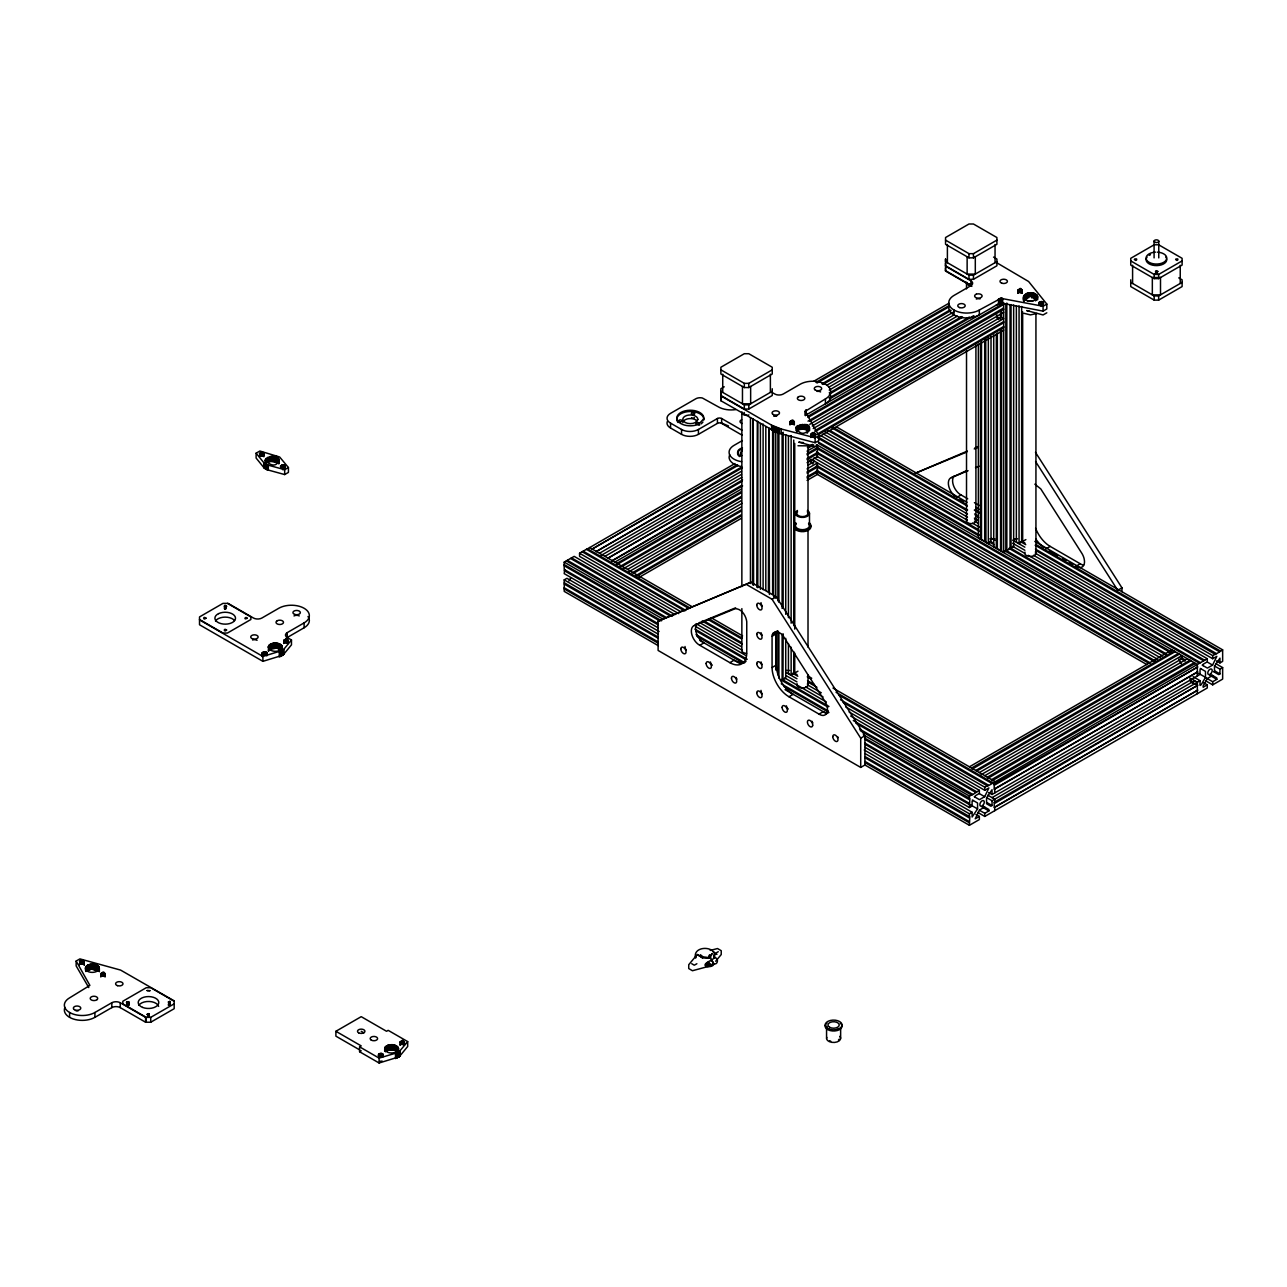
<?xml version="1.0" encoding="UTF-8"?>
<svg xmlns="http://www.w3.org/2000/svg" width="1287" height="1287" viewBox="0 0 1287 1287"><rect width="100%" height="100%" fill="white"/><g stroke="black" fill="none" stroke-linecap="round" stroke-linejoin="round"><path stroke-width="1.5" d="M69.595 1017.341L69.595 1012.483A17.905 10.344 0 0 1 69.595 997.859L89.881 985.392L76.158 961.051L79.907 958.895L120.576 970.076L174.179 1000.868L174.179 1008.702L150.724 1022.232L145.592 1022.232L120.238 1007.608A5.968 3.443 0 0 0 111.808 1007.608L94.916 1017.341A17.905 10.344 0 0 1 73.311 1018.998A17.905 10.344 0 0 1 64.961 1007.367M76.158 961.051L76.158 965.926L88.771 987.579M79.199 964.96C82.384 951.029 87.419 970.881 79.456 961.357M79.858 964.285L79.858 961.051M80.405 964.043L80.405 960.81M81.017 963.899L81.017 960.665M81.692 963.85L81.692 960.617M82.368 963.899L82.368 960.665M82.979 964.043L82.979 960.81M83.526 964.285L83.526 961.051M83.928 964.59L83.928 961.357M84.282 965.347L84.186 961.727M85.537 970.43C84.025 963.319 94.82 962.596 98.584 966.376C101.946 973.76 84.331 974.693 85.537 967.181M85.875 971.524L85.875 966.65M98.439 966.264L98.439 971.138L91.763 969.047L86.245 971.074L86.245 966.199M86.76 970.655L86.76 965.781M87.371 970.237L87.371 965.363M87.983 969.931L87.983 965.057M88.819 969.594L88.819 964.719M89.495 969.401L89.495 964.542M90.524 969.191L90.524 964.317M91.184 969.111L91.184 964.236M92.358 969.063L92.358 964.188M92.97 969.079L92.97 964.204M94.176 969.208L94.176 964.333M94.707 969.304L94.707 964.43M94.916 1017.341L94.916 1012.483L111.808 1002.734A5.968 3.443 0 0 1 120.238 1002.734L145.592 1017.357L150.724 1017.357L174.179 1003.828M95.865 969.61L95.865 964.735M97.281 965.363L97.281 970.237L96.316 969.771L96.316 964.896M98.439 971.138L97.442 965.459M98.616 971.299L98.584 966.376M99.212 970.655L99.131 967.261M99.34 971.717L99.34 968.323M100.724 976.865C103.845 963.448 108.478 983.268 100.724 973.615M101.142 976.56L101.142 973.31M101.673 976.318L101.673 973.069M102.3 976.173L102.3 972.924M102.96 976.125L102.96 972.875M103.636 976.173L103.636 972.924M104.247 976.318L104.247 973.069M104.794 976.56L104.794 973.31M105.196 976.865L105.196 973.615M111.808 1007.608L111.808 1002.734M120.238 1007.608L120.238 1002.734M742.229 435.263L721.653 423.375A2.992 1.721 0 0 0 717.422 423.375L698.423 434.346A11.937 6.885 0 0 1 681.547 434.346L670.543 427.992L670.543 423.117A11.937 6.902 0 0 1 667.454 420.029L667.149 419.144A11.937 6.902 0 0 1 670.543 413.368L695.865 398.745A5.968 3.443 0 0 1 702.38 398.005L718.436 406.901A17.905 10.344 0 0 0 735.73 409.588M703.699 419.256L703.699 417.985A13.481 7.786 0 0 0 689.88 411.518A13.481 7.786 0 0 0 676.898 418.548M773.149 430.485L720.881 400.756L720.881 392.921M724.227 386.808L720.881 388.738L720.881 395.881L771.557 425.144L771.557 430.003L779.423 433.381L815.138 442.712L818.886 440.556L818.886 435.682L805.179 411.341L825.45 398.89A17.905 10.344 0 0 0 825.45 384.266A17.905 10.344 0 0 0 800.128 384.266L783.252 394.015A5.968 3.443 0 0 1 774.806 394.015L771.428 392.068M781.209 433.864L781.209 428.989L771.557 425.144M825.45 398.89L825.45 403.764A17.905 10.344 0 0 0 829.343 392.503M971.846 286.39A5.968 3.443 0 0 0 970.897 285.682L945.543 271.042L945.543 268.082M709.668 958.027L709.684 954.761L708.815 956.048M711.051 960.343C722.264 968.918 693.098 968.612 711.051 960.343L711.067 958.011L709.41 957.045C704.504 962.242 689.044 947.988 702.67 958.236M669.69 615.685L570.559 558.461L564.205 562.129L564.205 564.591L661.598 620.817M675.032 614.607L574.179 556.37L570.559 558.461M688.995 608.558L586.405 549.324L579.568 553.249L579.568 556.37L678.699 613.609M734.99 463.529L586.405 549.469M860.231 730.582L971.782 795.237L979.359 790.315L979.359 793.435L975.224 795.816L975.224 797.232M1203.152 665.652L1203.152 664.237L1207.286 661.84L1207.286 658.719L987.74 786.084L843.033 702.364M1216.472 660.907L1219.947 662.918L1222.65 661.357L1222.65 649.855L1215.427 654.472L1036.164 550.691M268.275 647.007C270.19 641.859 279.102 641.795 282.078 646.106C282.867 652.815 269.337 653.024 268.259 647.039M707.255 963.255C708.445 959.442 712.355 968.258 708.477 965.829M707.593 963.448C707.705 960.408 711.405 966.553 709.25 965.91M1003.216 308.188L1003.699 309.347L809.748 421.316M1035.601 294.063L1036.405 299.501L1035.601 298.938C1038.85 288.658 1018.998 292.278 1023.873 301.287M126.48 1002.605C129.681 999.581 129.054 1005.694 126.544 1002.3M147.136 1014.22C149.775 1017.615 150.193 1011.341 147.12 1014.558M226.576 606.531C223.938 603.136 223.423 609.378 226.592 606.193M247.217 618.291C243.114 620.575 245.399 615.685 247.217 618.146M772.071 636.245C772.602 629.053 781.627 632.19 783.719 636.792L824.372 700.498A11.454 6.612 60 0 1 827.171 706.933L827.461 709.024A11.454 6.612 60 0 1 825.176 714.864L823.857 715.363A11.454 6.612 60 0 1 819.015 714.108L788.963 696.75A23.874 13.787 60 0 1 772.071 667.519L772.071 636.245L776.286 633.815L777.219 630.984L773.004 633.413M262.098 653.281L264.672 651.785L267.262 653.281L264.672 654.777L262.098 653.281L262.098 656.531M729.665 454.617L729.102 457.142A16.924 9.765 0 0 0 741.634 466.586M810.858 434.282C821.09 441.634 811.566 424.694 810.858 437.516M696.878 963.738L694.272 965.202L691.714 963.706M718.291 951.72L715.685 953.184L713.127 951.672M384.749 1047.65C383.88 1054.31 397.152 1054.809 398.52 1048.792C396.911 1043.387 387.725 1043.532 384.749 1047.65L384.684 1051.141M994.288 789.317L1197.795 671.814L994.722 788.77L994.722 792.937M994.256 807.609L1197.795 690.105L994.722 807.062L994.722 810.681M265.251 460.119C285.151 444.9 280.486 476.56 265.251 460.151L265.251 463.4M796.026 427.252C803.973 445.334 821.428 415.846 796.026 427.252L795.993 430.614M972.489 768.918L1175.144 651.672L1174.13 651.077L971.54 768.049L972.039 768.966M1195.14 663.529L992.47 780.582M703.748 418.79L698.889 424.05A13.481 7.786 0 0 1 677.01 419.305M711.856 960.713L711.132 960.81M994.207 784.024L1197.795 666.939L994.465 785.167L994.722 781.434L832.995 688.062M994.207 788.899L994.207 784.33M994.207 802.3L1197.795 685.231L994.722 803.345L994.722 799.179L987.772 795.173M994.207 807.174L994.207 802.621M568.967 580.92L570.672 577.96M972.361 799.983L977.573 803.008L977.573 808.928L972.103 817.02L972.103 812.242L864.285 749.999M974.259 796.669L979.471 799.677L984.668 796.685L988.899 787.917L984.764 790.315L849.13 712.001M1200.272 668.403L1205.501 671.412L1205.501 677.348L1201.221 684.732L1200.031 685.424L1200.031 680.662L1193.065 676.64M1202.171 665.089L1207.399 668.098L1212.579 665.106L1216.826 656.338L1212.692 658.719L1033.574 555.308M1155.05 273.455L1157.689 273.327M259.395 453.474C267.165 463.111 262.516 443.307 259.395 456.724M283.703 640.266C291.457 649.919 286.84 630.115 283.703 643.516M694.417 414.028A1.641 0.949 0 0 0 692.985 412.596A1.641 0.949 0 0 0 691.569 414.028A1.641 0.949 0 0 0 694.417 414.028L694.578 413.803M789.848 421.621C797.618 431.274 792.969 411.454 789.848 424.871M399.919 1041.907C407.673 1051.543 403.024 1031.74 399.919 1045.157M1017.776 290.042C1025.53 299.678 1020.881 279.874 1017.776 293.291M268.549 650.868L271.396 648.664L271.396 643.79M199.517 619.884L262.902 656.467L282.995 650.273L291.473 639.977L287.226 637.515A5.968 3.443 0 0 1 287.226 632.641L304.102 622.892A17.905 10.344 0 0 0 304.102 608.268A17.905 10.344 0 0 0 278.78 608.268L261.904 618.017A5.968 3.443 0 0 1 253.459 618.017L228.105 603.378L222.973 603.378L199.517 616.923L199.517 624.758L262.902 661.341L282.995 655.147L291.473 644.851L291.473 639.977M407.689 1041.601L407.689 1046.492L399.195 1056.804L379.102 1062.998L359.588 1051.736L359.588 1046.846L379.102 1058.107L398.68 1052.299L407.689 1041.601L388.175 1030.34L386.55 1031.289L361.213 1016.666L335.891 1031.289L335.891 1036.164L359.523 1049.806M268.597 650.755L269.08 645.286M86.245 971.074L90.83 969.127L96.316 969.771M715.685 961.228L721.219 954.568L721.251 950.707L717.519 948.535L710.215 950.433M981.498 341.94L981.498 539.591L978.361 537.773L978.361 344.128M985.729 338.401L985.939 541.843L981.498 539.591M701.286 423.841L702.943 422.039M713.465 963.899L712.097 965.105L710.44 964.14M658.124 623.68L564.205 569.465L564.205 564.591M658.124 641.956L564.205 587.741L564.35 582.802L658.124 637.081M988.239 778.104L1190.974 660.81L1189.96 660.231L987.37 777.187L987.74 777.975M1039.446 302.011C1037 304.134 1042.229 305.534 1043.516 303.812C1044.915 300.402 1036.292 300.901 1039.446 305.244M379.054 1053.86C376.608 1056 381.837 1057.399 383.124 1055.662C384.507 1052.235 375.884 1052.766 379.054 1057.126M1000.224 302.847L806 415.025L806 410.151M272.056 456.306L272.056 461.18L267.567 462.21L265.572 463.98L266.393 458.108M798.632 396.718L797.988 397.152A3.732 2.156 0 0 0 798.31 399.758L799.05 400.128A3.732 2.156 0 0 0 803.908 399.742A3.732 2.156 0 0 0 803.876 396.911L803.152 396.541A3.732 2.156 0 0 0 798.632 396.718L798.39 396.766M1005.823 303.619L1005.823 551.174L1003.699 552.396L993.725 546.653L993.725 335.038M564.205 565.749L659.861 620.977M658.124 627.847L564.205 573.632L564.736 569.578M564.205 584.041L658.124 638.255M658.124 645.591L564.205 591.376L564.205 587.741M865.057 747.329L969.401 807.56L969.867 798.535L865.057 738.288M975.884 814.43L979.359 816.441L979.359 819.562L969.401 825.305L969.787 816.746L865.057 756.563M126.93 1001.946L126.898 1005.211M698.889 425.321L699.79 424.758M359.588 1051.736L361.213 1050.771M712.129 959.732C718.613 952.927 719.626 967.245 712.451 963.223M256.113 453.185L259.861 451.029L279.649 456.998L288.433 467.535L288.433 472.393L284.684 474.565L266.843 469.658L264.141 467.953L256.113 458.059L256.113 453.185L264.141 463.079L266.843 464.784L284.684 469.691L288.433 467.535M286.277 638.223A5.968 3.443 0 0 1 287.226 637.515L304.102 627.766A17.905 10.344 0 0 0 307.995 616.505M720.881 369.836L744.32 383.365L748.793 383.365L772.248 369.836M945.543 240.122L968.982 253.652L973.455 253.652L996.91 240.122M748.793 387.548L772.248 374.002L772.248 367.245L748.793 353.716L744.32 353.716L720.881 367.245L720.881 374.002L744.32 387.548L748.793 387.548L748.793 383.365M973.455 257.834L996.91 244.289L996.91 237.532L973.455 224.002L968.982 224.002L945.543 237.532L945.543 244.289L968.982 257.834L973.455 257.834L973.455 253.652M670.543 423.117L681.547 429.472A11.937 6.885 0 0 0 698.423 429.472L717.422 418.5A2.992 1.721 0 0 1 721.637 418.5L742.165 430.357M720.881 391.328L744.32 404.858L748.793 404.858L772.248 391.328M954.005 314.913L954.005 310.038A17.905 10.344 0 0 1 954.005 295.431L970.897 285.682L970.897 280.807L945.543 266.168L945.543 259.025L945.543 261.615L968.982 275.145L973.455 275.145L996.91 261.615M720.881 395.495L744.32 409.041L748.793 409.041L772.248 395.495L772.248 388.738M945.543 265.782L968.982 279.327L973.455 279.327L996.91 265.782L996.91 259.025L993.548 257.094M813.867 381.209L948.937 303.233M815.99 382.432L949.323 305.453M817.004 383.027L948.599 307.046M821.943 383.88L950.079 309.894M822.956 384.459L951.093 310.473M827.284 384.958L953.699 311.985M829.021 387.081L953.699 315.106M829.23 390.074L957.367 316.103M742.358 440.572L734.057 445.366A16.924 9.765 0 0 0 741.634 461.711M830.099 392.583L961.695 316.602M829.375 394.16L962.708 317.181M954.005 310.038A17.905 10.344 0 0 0 979.327 310.038L1000.916 298.327L1043.065 306.258L1046.814 304.086L1028.603 281.515L996.074 262.339M829.118 398.021L969.384 317.036M830.131 398.6L973.857 315.621M996.074 305.26L1002.251 303.233L1043.065 311.132L1046.814 308.96L1046.814 304.086M808.027 416.28L1003.699 303.314L1003.699 304.472L808.027 417.455M808.027 421.155L1003.313 308.124M737.113 464.752L591.795 549.259L738.127 465.347M809.748 424.324L1003.699 312.355M812.242 426.013L1000.996 317.036L1003.699 318.597L813.223 428.571M741.344 467.197L596.042 551.673L742.358 467.776M599.501 553.249L741.489 471.283M814.944 430.566L1003.699 321.605L1003.699 322.764L814.944 431.74M601.222 555.373L741.489 474.404M564.205 582.866L564.205 579.874L566.907 578.313L659.089 631.515M604.906 556.37L741.698 477.397M816.682 434.443L1003.699 326.48L1003.699 327.638L818.419 434.604M742.567 479.906L607.641 558.381L741.843 481.483M781.209 428.989L815.138 437.837L818.886 435.682M818.419 437.065L1003.699 330.099M741.585 485.328L611.856 560.826M807.399 447.345L812.58 444.353M742.599 485.923L611.968 561.003M808.397 447.924L813.593 444.932M614.864 562.129L741.264 489.14M807.062 451.158L817.454 445.157L817.454 447.619L807.062 453.619M1046.814 312.805L1043.065 314.961L1026.672 310.553L1029.005 310.971M616.586 563.577L741.264 491.602M616.586 564.752L741.264 492.776M807.062 454.778L817.454 448.777L817.454 447.619M620.061 566.457L741.264 496.476M807.062 458.494L817.454 452.493L817.454 448.777M621.782 566.634L741.264 497.651M807.062 459.652L817.454 453.651L817.454 452.493M623.519 568.629L741.264 500.643M807.062 462.66L817.454 456.66L817.454 453.651M627.75 569.304L742.036 503.33M807.834 465.347L814.751 461.341M628.716 571.862L741.264 506.885M807.062 468.902L817.454 462.902L817.454 465.91L807.062 471.895M632.174 572.876L741.264 509.893M633.912 573.037L741.264 511.052M807.062 473.069L817.454 467.068L817.454 465.91M635.633 575.756L741.264 514.768M807.062 476.769L817.454 470.785L817.454 467.068M1130.742 260.907L1154.182 274.437L1158.654 274.437L1182.109 260.907M637.371 575.916L741.264 515.926M807.062 477.944L817.454 471.943L817.454 470.785M639.108 577.38L741.264 518.388M807.062 480.405L817.454 474.404L817.454 471.943M1158.654 278.619L1182.109 265.074L1182.109 258.317L1158.654 244.787L1154.182 244.787L1130.742 258.317L1130.742 265.074L1154.182 278.619L1158.654 278.619L1158.654 274.437M1130.742 282.384L1154.182 295.93L1158.654 295.93L1182.109 282.384M1130.742 279.81L1130.742 286.567L1154.182 300.112L1158.654 300.112L1182.109 286.567L1182.109 279.81L1178.747 277.879M658.107 621.219L750.964 582.223L776.286 596.846L864.928 735.746L864.928 764.993L860.713 767.422L658.107 650.45L658.107 621.219L750.964 582.223M746.026 661.389A23.874 13.787 60 0 1 734.089 660.199L729.858 662.644L699.806 645.286A11.454 6.612 60 0 1 694.964 640.942L693.645 638.931A11.454 6.612 60 0 1 691.36 630.453L691.65 628.683A11.454 6.612 60 0 1 694.449 625.482L697.264 623.857M955.131 496.283A11.454 6.612 60 0 1 951.978 493.05L950.675 491.039A11.454 6.612 60 0 1 948.374 482.545L948.664 480.775A11.454 6.612 60 0 1 951.479 477.59L966.778 470.575M746.75 584.652L772.071 599.275L776.286 596.846M699.806 645.286L704.021 642.84A11.454 6.612 60 0 1 699.179 638.497L697.876 636.502A11.454 6.612 60 0 1 695.575 628.008L695.865 626.238A11.454 6.612 60 0 1 697.457 623.712M956.82 497.393L961.051 494.948L967.727 498.809M772.393 634.684L776.608 632.255M168.291 1001.865C170.528 1009.137 170.833 994.738 168.291 1005.115M772.071 667.519L776.286 665.073L776.286 633.815M985.729 542.02L988.336 543.532L991.022 541.972L991.022 336.341M782.126 634.411L782.126 680.324L785.73 678.233L785.73 638.304M788.432 643.613L788.432 673.551L791.135 675.112L793.741 673.616L793.741 651.656M793.741 673.616L797.956 671.17M1005.823 551.174L1010.038 548.729L1010.038 305.18M1010.038 548.729L1013.657 546.653L1013.657 305.083M1016.36 306.403L1016.36 541.972L1019.063 543.532L1021.653 542.02L1021.653 306.451M1021.653 542.02L1025.884 539.591M788.963 696.75L793.178 694.32A23.874 13.787 60 0 1 776.286 665.073M1045.977 548.857L1050.192 546.412L1080.26 563.77A11.454 6.612 60 0 0 1083.59 565.057M819.015 714.108L823.23 711.679A11.454 6.612 60 0 0 828.088 712.918M1080.26 563.77L1076.045 566.216A11.454 6.612 60 0 0 1080.887 567.454L1082.19 566.972A11.454 6.612 60 0 0 1084.491 561.132L1084.201 559.025A11.454 6.612 60 0 0 1081.386 552.59L1040.749 488.883L1034.845 484.169M860.713 767.422L860.713 738.175L864.928 735.746M1035.472 452.332L1121.958 587.837L1117.727 590.283L1035.585 461.55M359.588 1046.846L361.213 1045.897L335.891 1031.289M969.401 766.827L1172.007 649.855M979.359 772.57L1181.965 655.598L1181.965 658.719L981.096 774.694M984.764 775.691L1187.37 658.719M863.32 734.813L969.401 796.058L971.54 794.996M845.639 706.869L984.764 787.194L987.37 785.697M1035.311 553.201L1212.692 655.598L1215.298 654.263M973.31 800.53L972.103 801.222L972.103 806L969.401 807.56M1201.221 668.95L1200.031 669.642L1200.031 674.42L992.036 794.497L988.545 792.502M992.036 797.618L1194.626 680.662M865.057 753.555L969.401 813.802L972.103 812.242M986.807 797.731L992.036 800.739L1200.031 680.662M1214.735 666.135L1219.947 669.16L1222.65 667.599L1222.65 679.102L1212.692 684.845L1205.726 680.823M984.668 807.062L979.471 810.054L975.224 818.822L979.359 816.441M1212.579 675.466L1207.399 678.474L1203.152 685.826L1203.152 687.242L1207.286 684.845L1207.286 687.966L984.764 816.441L977.814 812.419M992.036 800.739L992.036 805.517L990.829 806.209L986.566 803.748L986.566 797.811L992.036 789.719L992.036 794.497M1219.947 669.16L1219.947 673.921L1218.741 674.629L1213.528 671.605M979.552 810.311L984.764 813.32L988.899 810.923L988.899 809.507L983.686 806.499M1205.726 677.718L1212.692 681.724L1216.826 679.343L1216.826 677.927L1211.614 674.919M708.558 966.215L705.919 964.108L707.577 963.641L708.558 964.88M741.682 419.739L740.958 420.109A3.732 2.156 0 0 0 740.668 422.731L741.312 423.15A3.732 2.156 0 0 0 742.116 423.455M1000.546 550.579L1000.546 330.984M969.401 798.519L969.401 796.058M969.401 803.394L865.057 743.162M969.401 821.685L865.057 761.437M281.982 650.691L276.898 648.053L270.399 649.098L270.399 644.224M397.924 1047.135L397.924 1052.026C395.785 1047.747 386.148 1050.546 386.293 1050.98L386.293 1046.09M281.612 465.218C278.217 466.666 282.995 469.224 284.733 467.567C287.741 464.623 278.201 463.513 281.612 468.468M711.019 965.717L692.454 970.736L688.722 968.548L688.754 964.703L696.508 955.372L695.623 958.091C691.907 945.06 718.194 945.269 714.365 958.188L714.237 954.97L714.253 956.788L713.513 955.453M967.374 451.077L915.137 473.31L966.843 451.994M974.758 448.037L978.442 446.509M974.227 448.938L977.911 447.426M951.479 477.59L968.097 470.72M975.498 467.68L979.182 466.151M698.68 623.053L735.617 607.802M694.449 625.482L735.102 608.719C741.698 608.526 745.977 615.797 746.75 621.637L746.75 652.895A23.874 13.787 60 0 1 729.858 662.644M1037.016 313.465L1030.453 314.897L1024.002 313.304M388.047 1050.128L393.677 1049.79L397.924 1052.026M799.468 424.903L799.468 429.778M707.882 958.139L709.41 957.625L703.104 956.884L700.353 954.729M1028.458 293.05L1026.946 293.468L1026.946 298.343M382.175 1061.099L380.212 1061.244M714.398 954.246L716.988 954.278M807.142 445.849L797.972 445.752M1028.651 297.908L1028.651 293.034L1030.243 292.873L1030.243 296.123M757.319 421.348L756.804 587.194M989.8 538.883L994.931 538.883M1014.172 538.867L1017.567 538.867M786.244 670.463L789.639 670.463M803.506 442.631L798.744 442.149L815.138 446.557M1194.835 663.642L1194.191 662.66L991.585 779.632L992.1 780.549M773.342 430.502L775.771 432.448L775.771 598.149M225.917 605.614L225.917 608.864M806.305 425L806.354 429.906L807.769 430.55L807.769 425.675M1034.056 293.388C1043.467 297.088 1030.565 304.375 1025.739 299.839M1035.601 298.938L1034.056 298.262L1033.847 293.307M1026.72 300.273L1023.599 297.056M1027.171 300.45C1030.823 302.461 1040.716 299.63 1036.405 294.626M128.813 1001.929L128.973 1005.26L128.7 1001.865M721.331 422.924L728.522 425.981M713.111 963.384C714.044 965.153 713.352 962.306 712.065 960.906M806.305 429.874L807.383 430.373L807.383 425.498M1190.362 678.201L1197.328 682.207L1197.328 693.709M782.979 679.665L783.139 633.815M945.543 270.656L968.982 284.202M974.404 502.654L979.423 505.55M836.582 426.962L967.02 502.268M975.707 507.287L979.182 509.298M1034.828 541.425L1222.65 649.855M960.166 499.308L963.513 501.238M1049.323 550.788L1057.673 555.598M1062.676 558.494L1066.022 560.424M1069.352 562.355L1072.698 564.285M832.721 427.187L966.617 504.488M975.321 509.523L978.796 511.518M1036.18 544.658L1220.526 651.077M831.708 427.767L967.357 506.081M974.307 510.102L979.52 513.111M1035.182 545.238L1219.513 651.817M830.244 430.63L967.615 509.942M974.581 513.963L978.056 515.974M1021.524 541.071L1025.015 543.082M1035.44 549.099L1216.295 653.523M827.493 430.212L966.601 510.521M975.305 515.556L978.78 517.551M1020.527 541.65L1025.739 544.658M824.887 431.708L967.486 514.044M974.436 518.05L977.927 520.061M1012.708 540.138L1024.87 547.168M823.149 433.832L967.486 517.165M974.436 521.171L977.927 523.182M1012.708 543.259L1024.87 550.289M821.219 435.826L967.309 520.173M972.522 523.182L979.471 527.203M1012.515 546.267L1024.693 553.297M1028.168 555.308L1207.286 658.719M1215.7 663.577L1222.65 667.599M818.629 437.339L978.619 529.697M1009.909 547.779L1204.68 660.231M1207.367 662.097L1212.579 665.106M817.615 437.918L979.343 531.29M991.521 538.32L994.996 540.331M1008.911 548.359L1203.683 660.81M817.872 441.779L979.616 535.151M990.041 541.183L993.516 543.178M1005.694 550.209L1200.465 662.66M1214.735 670.913L1219.947 673.921M818.612 443.372L978.603 535.73M989.027 541.763L994.256 544.771M1004.68 550.788L1199.452 663.239M816.473 444.594L1197.328 664.478L1197.328 675.981M816.473 447.056L1171.234 651.865M1181.675 657.898L1185.15 659.909M816.473 448.214L1169.497 652.026M1179.938 658.059L1185.15 661.068M1209.877 675.321L1216.826 679.343M816.473 451.93L1166.022 653.732M1198.535 673.326L1205.501 677.348M816.473 453.088L1166.022 654.906M816.473 456.097L1162.547 655.903M813.963 457.77L1160.021 657.56M1203.812 682.834L1207.286 684.845M811.26 459.33L1157.335 659.121M809.523 461.325L812.998 463.336M816.473 465.331L1155.581 661.116M1190.362 681.193L1197.328 685.215M816.473 466.505L1153.844 661.277M816.473 470.205L1150.369 662.982M816.473 471.38L1148.631 663.143M816.473 473.841L1146.894 664.607M589.543 547.506L692.133 606.74M711.277 617.792L742.567 635.858M587.403 548.729L690.009 607.979M709.137 619.015L742.181 638.095M808.268 676.238L811.743 678.249M836.083 692.309L992.599 782.673M708.123 619.594L741.167 638.674M807.255 676.833L810.73 678.844M838.561 694.9L991.585 783.252M583.188 551.174L685.794 610.408M704.922 621.46L741.441 642.535M793.612 672.651L797.087 674.661M807.528 680.694L814.478 684.7M840.556 699.774L988.384 785.102M582.174 551.753L684.781 610.987M702.171 621.026L742.165 644.127M792.599 673.246L797.811 676.254M808.252 682.271L816.939 687.29M579.568 553.249L680.437 611.486M699.565 622.538L741.312 646.637M786.518 672.731L796.959 678.764M807.383 684.781L821.299 692.808M696.09 623.648L741.312 649.742M786.518 675.852L796.959 681.885M805.646 686.904L823.036 696.943M695.913 626.656L746.331 655.775M784.587 677.863L826.334 701.962M850.675 716.022L979.359 790.315M571.573 557.882L672.441 616.103M695.044 629.166L747.216 659.282M781.997 679.359L828.941 706.466M853.297 720.527L976.769 791.811M979.439 793.677L984.668 796.685M695.768 630.743L746.203 659.861M780.984 679.954L827.943 707.062M855.758 723.117L975.755 792.39M567.358 560.312L666.473 617.551M696.042 634.62L744.739 662.725M781.257 683.815L828.201 710.923M859.507 728.989L972.538 794.256M986.807 802.509L992.036 805.517M566.344 560.891L665.459 618.13M696.766 636.196L743.725 663.304M783.719 686.405L828.941 712.499M564.205 562.129L663.336 619.353M699.855 640.443L739.848 663.529M785.07 689.639L826.801 713.738M865.057 739.446L969.401 799.694M981.949 806.917L988.899 810.923M970.623 804.922L977.573 808.928M564.205 570.624L658.124 624.838M865.057 744.32L969.401 804.568M564.205 579.874L658.124 634.089M865.057 757.737L969.401 817.969M564.205 588.915L658.124 643.13M865.057 762.612L969.401 822.843M865.057 765.057L969.401 825.305M227.445 603.378L250.885 616.923L250.885 619.497L227.445 633.043L222.973 633.043L199.517 619.497M361.213 1031.289L363.851 1032.801M174.179 1001.254L150.724 987.708L146.268 987.708L122.812 1001.254L122.812 1003.828L146.268 1017.357L146.268 1022.232M1035.359 298.777L1035.311 293.886M1024.565 298.986L1025.417 299.614M757.85 421.46L757.802 587.773M278.555 463.368L278.346 458.285M278.861 463.867L277.316 462.387L277.316 457.528M772.071 599.275L860.713 738.175M996.363 315.218L998.921 319.626M1178.683 659.201L1181.241 663.642M1190.008 678.844L1192.55 683.252M810.134 459.523L812.676 463.931M703.748 420.061L703.635 416.763A13.481 7.786 0 0 0 689.88 410.247A13.481 7.786 0 0 0 676.898 417.278L677.01 420.576A13.481 7.786 0 0 0 678.04 422.522M721.637 418.5L721.653 423.375M717.422 418.5L717.422 423.375M1219.947 662.918L1219.947 658.14L1214.478 666.232L1214.478 672.152M1212.692 655.598L1212.692 658.719M1212.692 681.724L1212.692 684.845M1180.243 265.251L1180.243 283.494M1158.767 241.087L1158.767 257.899M1158.654 295.93L1158.654 300.112M1154.182 274.437L1154.182 278.619M1154.182 295.93L1154.182 300.112M1154.085 241.087L1154.085 257.899M1132.592 265.251L1132.592 283.494M1121.958 587.837L1121.958 591.747M1043.113 302.011L1043.113 305.244M1043.065 306.258L1043.065 311.132M1042.567 301.769L1042.567 305.003M1041.955 301.625L1041.955 304.858M1041.28 301.576L1041.28 306.419M1040.604 301.625L1040.604 304.858M1039.993 301.769L1039.993 305.003M1037.612 296.557L1037.612 299.807M1037.402 295.849L1037.402 299.099M1037.225 295.543L1037.225 298.793M1036.678 294.884L1036.678 299.758M1035.938 313.996L1035.938 553.458M1033.783 298.166L1033.783 293.291L1032.335 293.002C1030.758 305.357 1034.716 291.264 1030.485 292.873L1030.485 296.123M1026.801 293.516L1026.753 298.407L1025.401 299.067L1025.401 294.208M1024.388 295.045L1024.355 299.951M1023.953 295.737L1023.889 301.319M1022.666 311.856L1022.666 541.441M1022.248 290.042L1022.248 293.291M1021.83 289.72L1021.83 292.969M1021.299 289.495L1021.299 292.744M1020.671 289.334L1020.671 292.583M1020.012 289.285L1020.012 292.535M1019.336 289.334L1019.336 292.583M1019.063 305.952L1019.063 543.532M1018.725 289.495L1018.725 292.744M1018.178 289.72L1018.178 292.969M1011.051 304.585L1011.051 548.149M1006.836 303.04L1006.836 550.579M1003.699 302.847L1003.699 552.396M1002.702 298.407L1002.702 303.282M1002.251 298.359L1002.251 303.233M1001.817 298.327L1001.817 303.201M1001.366 298.311L1001.366 303.185M1001.559 311.599L1001.559 317.599M1001.559 329.569L1001.559 551.174M1000.916 298.327L1000.916 303.201M1000.546 313.014L1000.546 318.999M1000.466 298.375L1000.466 303.249M1000.031 298.455L1000.031 303.33M999.613 298.552L999.613 303.426M999.227 298.664L999.227 303.539M998.841 298.809L998.841 303.684M998.503 298.986L998.503 303.845M997.345 315.154L997.345 319.144M997.345 333.124L997.345 548.729M996.331 334.54L996.331 548.149M995.044 244.482L995.044 262.709M988.336 337.902L988.336 543.532M984.764 787.194L984.764 790.315M984.764 813.32L984.764 816.441M984.716 339.816L984.716 541.441M980.501 343.356L980.501 539.012M979.327 310.038L979.327 314.913A17.905 10.344 0 0 1 957.721 316.57A17.905 10.344 0 0 1 949.372 304.939M975.916 344.9L975.916 520.913M975.305 256.74L975.305 274.099L967.132 274.099L967.132 256.74M973.455 275.145L973.455 279.327M969.401 813.802L969.401 816.811M968.982 253.652L968.982 257.834M968.982 275.145L968.982 279.327M966.521 282.899L966.521 288.899M966.521 350.901L966.521 520.913M947.393 244.482L947.393 262.709M945.543 263.208L945.543 271.042M840.636 1027.879L840.636 1038.4M826.56 1038.4L826.56 1026.125A7.046 4.07 0 0 0 826.785 1027.171M815.186 433.622L815.186 436.856M815.138 437.837L815.138 442.712M814.655 433.381L814.655 436.615M814.027 433.236L814.027 436.47M813.352 433.172L813.352 436.422M812.692 433.236L812.692 436.47M812.065 433.381L812.065 436.615M811.534 433.622L811.534 436.856M811.116 433.928L811.116 437.162M809.523 427.477L809.523 430.727M809.491 513.352L809.491 525.627M809.314 427.139L809.314 430.389M808.542 426.254L808.542 431.129M808.011 445.592L808.011 513.433M808.011 529.407L808.011 647.136M808.011 675.08L808.011 685.054M806.289 409.958L806.289 414.832M805.952 424.919L805.952 429.794M805.759 410.376L805.759 415.251M805.549 410.601L805.372 415.717L805.26 411.084M804.665 424.597L804.713 429.488M804.295 424.565L804.295 429.44M802.509 424.469L802.509 429.343M801.141 424.549L801.141 429.424M800.659 424.646L800.659 429.52M798.004 425.482L798.004 430.357M796.846 426.27L796.814 431.161M796.75 426.383L796.75 431.242M794.739 443.452L794.739 525.305M794.739 529.295L794.739 629.118M794.739 653.072L794.739 673.037M794.32 421.621L794.32 424.871M793.918 421.316L793.918 424.565M793.741 440.041L793.741 625.707M793.387 421.074L793.387 424.324M792.76 420.929L792.76 424.179M792.084 420.881L792.084 424.131M791.425 420.929L791.425 424.179M791.135 435.553L791.135 623.214M791.135 647.168L791.135 675.112M790.797 421.074L790.797 424.324M790.266 421.316L790.266 424.565M788.432 435.987L788.432 617.663M785.73 434.684L785.73 614.349M783.139 432.191L783.139 607.866M782.126 432.77L782.126 608.445M779.423 428.507L779.423 433.381M778.908 432.625L778.908 602.316M778.908 632.271L778.908 678.185M778.555 428.233L778.555 433.108M777.895 431.209L777.895 600.9M777.895 630.855L777.895 674.774M777.702 427.96L777.702 432.834M776.865 427.654L776.865 432.529M776.045 427.332L776.045 432.207M775.771 632.078L775.771 670.012M775.257 427.011L775.257 431.885M774.468 426.657L774.468 431.531M773.712 426.303L773.648 596.911M772.972 425.933L772.972 430.807M772.634 430.63L772.634 594.337M770.382 374.195L770.382 392.422M769.417 594.481L768.934 428.056L768.403 591.891M765.813 426.689L765.813 590.395M763.111 424.002L763.111 589.703M760.408 423.568L760.408 589.269M753.587 585.328L753.088 418.902L752.573 584.748M750.643 386.454L750.643 403.812L742.47 403.812L742.47 386.454M750.45 417.825L750.45 583.526M748.793 404.858L748.793 409.041M744.32 383.365L744.32 387.548M744.32 404.858L744.32 409.041M741.859 412.612L741.859 586.615M741.859 608.606L741.859 650.611M722.731 374.195L722.731 392.422M720.881 397.796L720.881 400.756M698.423 429.472L698.423 434.346M681.547 429.472L681.547 434.346M404.391 1041.907L404.391 1045.157M403.989 1041.601L403.989 1044.851M403.442 1041.36L403.442 1044.61M402.831 1041.215L402.831 1044.465M402.155 1041.167L402.155 1044.417M401.48 1041.215L401.48 1044.465M400.868 1041.36L400.868 1044.61M400.321 1041.601L400.321 1044.851M400.032 1051.077L400.032 1055.967M399.646 1051.495L399.646 1056.386M399.195 1051.913L399.195 1056.804M398.68 1052.299L398.68 1057.19M398.423 1048.117L398.423 1051.382M398.294 1047.731L398.294 1052.637M397.586 1046.749L397.586 1051.64M397.619 1052.911L397.619 1057.801M397.007 1046.267L397.007 1051.157M396.943 1053.2L396.943 1058.107M396.476 1045.913L396.476 1050.803M396.235 1053.474L396.235 1058.364M395.752 1045.559L395.752 1050.449M395.495 1053.699L395.495 1058.59M395.029 1045.269L395.029 1050.16M394.256 1045.06L394.256 1049.951M393.339 1044.867L393.339 1049.758M392.583 1044.787L392.583 1049.677M391.538 1044.722L391.538 1049.613M390.846 1044.754L390.846 1049.645M389.736 1044.851L389.736 1049.742M389.157 1044.964L389.157 1049.854M388.047 1045.237L387.934 1050.16M387.596 1045.414L386.776 1050.642L386.599 1045.864M382.706 1053.86L382.706 1057.126M382.175 1053.619L382.175 1056.884M381.547 1053.474L381.547 1056.74M380.888 1053.426L380.888 1056.691M380.212 1053.474L380.212 1056.74M379.585 1053.619L379.585 1056.884M379.102 1058.107L379.102 1062.998M304.102 622.892L304.102 627.766M288.191 640.266L288.191 643.516M287.773 639.961L287.773 643.194M287.226 632.641L287.226 637.515M287.242 639.719L287.242 642.969M286.615 639.575L286.615 642.808M285.955 639.526L285.955 642.76M285.28 639.575L285.28 642.808M284.733 465.46L284.733 468.693M284.684 469.691L284.684 474.565M284.652 639.719L284.652 642.969M284.202 465.218L284.202 468.468M284.121 639.961L284.121 643.194M283.832 649.436L283.832 654.311M283.574 465.074L283.574 468.307M283.446 649.871L283.446 654.745M282.915 465.025L282.915 469.884M282.995 650.273L282.995 655.147M282.239 465.074L282.239 468.307M282.32 647.152L282.464 655.533M282.078 646.106L282.223 651.351M281.708 645.511L281.708 650.369L277.461 648.133L271.847 648.487L271.847 643.613M281.386 645.125L281.386 649.999M281.403 651.27L281.403 656.145M280.807 644.626L280.807 649.501M280.743 651.576L280.743 656.45M280.276 644.272L280.276 649.147M280.035 651.833L280.035 656.708M279.552 643.918L279.552 648.793M279.07 459.33L279.247 463.223M279.279 652.059L279.279 656.933M278.861 458.992L278.861 462.242M278.812 643.629L278.812 648.503M278.089 458.092L278.089 462.966L270.688 461.261L270.688 456.386M278.04 643.42L278.04 648.294M276.946 457.335L276.946 462.21L275.852 461.727L275.852 456.853M277.123 643.227L277.123 648.101M276.367 643.146L276.367 648.021M275.498 456.756L275.498 461.631L274.26 461.325L274.211 456.451M275.321 643.082L275.321 647.956M274.63 643.114L274.63 647.988M273.841 456.418L273.841 461.293L272.49 461.164L272.458 456.29M273.52 643.21L273.52 648.085M272.941 643.339L272.941 648.214M271.734 643.629L271.734 648.503M270.206 456.499L270.206 461.373M270.077 644.449L269.24 649.951L269.289 645.044M269.08 456.724L269.031 461.615M268.307 465.283L268.307 470.157M268.549 645.994L268.436 651.302M267.567 457.335L267.567 462.21M267.551 465.057L267.551 469.932M266.843 464.784L266.843 469.658M266.924 652.541L266.924 655.791M266.506 652.219L266.506 655.469M266.184 464.494L266.184 469.369M265.975 651.994L265.975 655.244M265.572 459.105L265.54 462.451M265.347 651.833L265.347 655.083M265.122 463.883L265.122 468.758M264.591 463.497L264.591 468.371M264.672 651.785L264.672 655.035M264.141 463.079L264.141 467.953M264.012 651.833L264.012 655.083M263.883 453.474L263.883 456.724M263.755 462.644L263.755 467.519M263.465 453.169L263.465 456.418M263.385 651.994L263.385 655.244M262.934 452.927L262.934 456.177M262.854 652.219L262.854 655.469M262.902 656.467L262.902 661.341M262.435 652.541L262.435 655.791M262.307 452.783L262.307 456.032M262.178 652.895L262.178 656.145M261.631 452.718L261.631 455.968M260.971 452.783L260.971 456.032M260.344 452.927L260.344 456.177M259.813 453.169L259.813 456.418M225.579 608.783L225.273 605.501L225.273 608.751M224.935 605.533L224.935 608.783M224.839 605.533L224.614 608.831M224.549 605.598L224.517 608.864M170.093 1001.962L170.093 1005.211M169.691 1001.801L169.691 1005.05M169.224 1001.72L169.224 1004.97M168.726 1001.753L168.726 1005.002M150.724 1017.357L150.724 1022.232M148.858 1013.641L148.858 1016.891M148.616 1013.625L148.488 1016.875M148.134 1013.641L148.134 1016.891M145.592 1017.357L145.592 1022.232M128.362 1001.769L128.555 1005.083M128.008 1001.72L128.008 1004.97M127.638 1001.736L127.574 1005.002M127.526 1001.753L127.284 1005.05M670.543 427.992A11.937 6.885 0 0 1 667.454 424.903L667.149 424.018A11.937 6.885 0 0 1 667.454 421.332M739.526 456.563A8.462 4.891 0 0 1 742.438 449.002M741.827 455.614A5.647 3.266 0 0 1 742.213 451.013M741.167 456.274A8.462 4.891 0 0 1 742.438 447.844M682.818 422.619A7.513 4.344 0 0 1 688.867 418.645A7.513 4.344 0 0 1 697.071 420.994M694.417 417.632A1.641 0.949 0 0 1 691.569 417.632M807.319 511.727A5.647 3.25 0 0 1 802.444 516.602A5.647 3.25 0 0 1 797.554 511.727M808.542 523.6A7.046 4.07 0 0 1 802.444 529.697A7.046 4.07 0 0 1 796.347 523.6M807.416 510.472A7.046 4.07 0 0 1 807.416 516.232A7.046 4.07 0 0 1 797.457 516.232A7.046 4.07 0 0 1 797.457 510.472M809.137 523.793A8.462 4.891 0 0 1 808.172 530.373A8.462 4.891 0 0 1 796.733 530.389A8.462 4.891 0 0 1 795.72 523.825M809.137 522.651A8.462 4.891 0 0 1 808.172 529.23A8.462 4.891 0 0 1 796.733 529.247A8.462 4.891 0 0 1 795.72 522.667M807.496 683.397A5.647 3.25 0 0 1 802.67 688.046A5.647 3.25 0 0 1 797.087 683.703M807.705 432.448A5.647 3.25 0 0 1 807.029 433.204M796.846 431.949A5.647 3.25 0 0 1 802.107 428.104A5.647 3.25 0 0 1 808.011 431.628M817.02 391.377A3.732 2.156 0 0 1 820.607 391.94M773.905 415.958A3.732 2.156 0 0 1 776.737 415.749M744.433 413.191A2.349 1.351 0 0 1 744.224 412.5M774.211 416.264A3.121 1.802 0 0 1 776.576 416.071M746.557 653.329A4.698 2.719 0 0 1 742.02 649.919M748.905 414.961A4.698 2.719 0 0 1 743.693 414.768A4.698 2.719 0 0 1 742.02 411.904M1035.408 551.801A5.647 3.25 0 0 1 1030.597 556.451A5.647 3.25 0 0 1 1024.999 552.107M1024.774 300.354A5.647 3.25 0 0 1 1030.774 296.525A5.647 3.25 0 0 1 1035.633 300.868M976.318 299.067A3.732 2.156 0 0 1 980.034 298.938M970.897 280.807A5.968 3.443 0 0 1 970.897 285.682M974.549 518.983A4.698 2.719 0 0 1 974.822 522.651A4.698 2.719 0 0 1 968.532 523.133A4.698 2.719 0 0 1 967.148 519.546M971.218 285.617A4.698 2.719 0 0 1 966.682 282.191M971.009 284.25A2.349 1.351 0 0 1 969.561 283.864M838.577 1029.005A7.046 4.07 0 0 1 837.113 1029.648M830.067 1029.648A7.046 4.07 0 0 1 828.619 1029.005M839.687 1036.373A7.046 4.07 0 0 1 834.507 1042.438A7.046 4.07 0 0 1 826.785 1037.354M839.044 1039.252A5.647 3.25 0 0 1 838.481 1040.025M830.775 1041.215A5.647 3.25 0 0 1 829.6 1040.7M840.314 1023.165A8.462 4.891 0 0 1 839.301 1029.729A8.462 4.891 0 0 1 827.863 1029.713A8.462 4.891 0 0 1 826.897 1023.133M762.322 664.51A3.732 2.156 60 0 1 761.775 663.722M761.357 662.837A3.732 2.156 60 0 1 761.084 661.952M762.322 693.757A3.732 2.156 60 0 1 761.775 692.953M761.357 692.084A3.732 2.156 60 0 1 761.003 690.363M762.322 635.263A3.732 2.156 60 0 1 761.084 632.721M712.306 665.186A3.732 2.156 60 0 1 711.663 664.51M711.116 663.722A3.732 2.156 60 0 1 710.44 661.952M812.885 722.908A3.732 2.156 60 0 1 811.952 721.219M762.322 606.032A3.732 2.156 60 0 1 761.003 602.638M788.271 709.04A3.732 2.156 60 0 1 787.644 708.381M787.097 707.577A3.732 2.156 60 0 1 786.405 705.823M736.984 679.134A3.732 2.156 60 0 1 736.019 677.461M686.341 649.887A3.732 2.156 60 0 1 685.794 649.098M685.376 648.23A3.732 2.156 60 0 1 685.022 646.492M838.287 737.612A3.732 2.156 60 0 1 837.74 736.824M218.565 613.626A10.296 5.952 0.2 0 0 217.342 622.023A10.296 5.952 0.2 0 0 231.853 622.763A10.296 5.952 0 0 0 233.092 614.382A10.296 5.952 0 0 0 218.581 613.642M234.54 620.559A10.296 5.952 0 0 0 218.581 618.516A10.296 5.968 0.1 0 0 215.524 621.042M293.999 615.942A3.732 2.156 0 0 1 299.26 615.942M252.558 639.977A3.732 2.156 0 0 1 257.062 640.315M138.819 1005.356A10.296 5.952 0 0 1 149.389 1001.479A10.296 5.952 0 0 1 158.639 1006.37M76.11 1010.955A3.732 2.156 0 0 1 78.04 1010.955M94.916 1012.483A17.905 10.344 0 0 1 69.595 1012.483M1050.192 546.412A23.874 13.787 60 0 1 1035.585 528.233M961.051 494.948A11.454 6.612 60 0 1 956.209 490.604L954.89 488.593A11.454 6.612 60 0 1 952.605 480.115L952.895 478.346A11.454 6.612 60 0 1 954.471 475.804M1043.773 547.409A23.874 13.787 60 0 1 1035.697 538.899M1166.714 259.105A10.344 5.968 0 0 1 1154.616 265.508A10.344 5.968 0 0 1 1147.055 257.11M1149.114 255.405A10.344 5.968 0 0 1 1150.481 254.729M1165.797 257.11A10.344 5.968 0 0 1 1166.408 258.076M1157.319 252.139A10.344 5.968 0 0 1 1165.218 261.229A10.344 5.968 0 0 1 1147.618 261.229A10.344 5.968 0 0 1 1155.517 252.139M147.088 990.572L149.903 990.717L147.088 990.572M226.609 630.035C223.729 633.124 223.359 627.252 226.609 630.035M1157.817 271.428C1155.082 274.501 1154.455 268.661 1157.817 271.428M710.472 956.434L712.049 953.587L710.472 956.434M976.769 771.074L975.755 770.479L1178.345 653.523L1179.359 654.102L976.769 771.074M206 618.146C203.185 621.203 202.606 615.395 206 618.146M1134.458 259.395C1136.485 262.709 1138.351 256.966 1134.458 259.395M1175.658 259.395C1177.702 262.693 1179.519 256.998 1175.658 259.395M697.827 419.594L695.27 422.57A7.513 4.344 0 0 1 683.574 421.219L682.947 420.141A7.513 4.344 0 0 1 688.867 415.041A7.513 4.344 0 0 1 697.699 418.468L697.827 419.594M277.268 620.736L276.641 621.154A3.732 2.156 0 0 0 276.962 623.761L277.686 624.131A3.732 2.156 0 0 0 282.561 623.745A3.732 2.156 0 0 0 282.529 620.913L281.805 620.543A3.732 2.156 0 0 0 277.268 620.736M97.072 999.597L96.428 1000.015A3.732 2.156 0 0 1 91.908 1000.208L91.168 999.838A3.732 2.156 0 0 1 91.136 997.007A3.732 2.156 0 0 1 96.01 996.621L96.734 996.991A3.732 2.156 0 0 1 97.072 999.597M976.318 294.192L975.578 294.546A3.732 2.156 0 0 0 975.256 297.168L975.9 297.587A3.732 2.156 0 0 0 980.807 297.603A3.732 2.156 0 0 0 981.482 294.803L980.839 294.369A3.732 2.156 0 0 0 976.318 294.192M1160.504 277.525L1152.332 277.525L1152.332 294.884L1160.504 294.884L1160.504 277.525M812.692 725.176L812.628 724.34A3.732 2.156 60 0 0 809.796 720.382A3.732 2.156 60 0 0 807.432 721.943L807.496 722.779A3.732 2.156 60 0 0 810.327 726.737A3.732 2.156 60 0 0 812.692 725.176M808.847 429.761L808.847 426.512L808.799 429.697M802.943 429.327L802.943 424.453L802.911 429.311M385.489 1051.576L385.489 1046.685L385.44 1051.608M696.637 424.276A1.641 0.949 0 0 0 699.243 423.616A1.641 0.949 0 0 0 696.959 422.635A1.641 0.949 0 0 0 696.637 424.276M679.536 421.669A1.641 0.949 0 0 0 681.997 420.849A1.641 0.949 0 0 0 679.552 420.012A1.641 0.949 0 0 0 679.536 421.669M815.347 390.106A3.732 2.156 0 0 0 821.573 389.141A3.732 2.156 0 0 0 817.02 386.502A3.732 2.156 0 0 0 815.347 390.106M773.133 414.478A3.732 2.156 0 0 0 779.375 413.513A3.732 2.156 0 0 0 774.806 410.875A3.732 2.156 0 0 0 773.133 414.478M959.619 307.593A3.732 2.156 0 0 0 965.202 305.727A3.732 2.156 0 0 0 959.619 303.861A3.732 2.156 0 0 0 959.619 307.593M1001.833 283.22A3.732 2.156 0 0 0 1007.415 281.354A3.732 2.156 0 0 0 1001.833 279.504A3.732 2.156 0 0 0 1001.833 283.22M829.6 1027.267A5.647 3.25 0 0 0 839.044 1025.819A5.647 3.25 0 0 0 832.142 1021.83A5.647 3.25 0 0 0 829.6 1027.267M828.426 1028.844A8.462 4.891 0 0 0 841.988 1025.626A8.462 4.891 0 0 0 830.372 1020.462A8.462 4.891 0 0 0 828.426 1028.844M756.772 663.561A3.732 2.156 60 0 0 760.73 668.468A3.732 2.156 60 0 0 760.73 663.207A3.732 2.156 60 0 0 756.772 663.561M756.772 605.067A3.732 2.156 60 0 0 760.73 609.99A3.732 2.156 60 0 0 760.73 604.713A3.732 2.156 60 0 0 756.772 605.067M680.807 648.938A3.732 2.156 60 0 0 684.748 653.844A3.732 2.156 60 0 0 684.748 648.584A3.732 2.156 60 0 0 680.807 648.938M782.094 707.416A3.732 2.156 60 0 0 786.051 712.338A3.732 2.156 60 0 0 786.051 707.062A3.732 2.156 60 0 0 782.094 707.416M832.753 736.663A3.732 2.156 60 0 0 836.695 741.569A3.732 2.156 60 0 0 836.695 736.309A3.732 2.156 60 0 0 832.753 736.663M756.772 634.314A3.732 2.156 60 0 0 760.73 639.221A3.732 2.156 60 0 0 760.73 633.96A3.732 2.156 60 0 0 756.772 634.314M756.772 692.792A3.732 2.156 60 0 0 760.73 697.715A3.732 2.156 60 0 0 760.73 692.438A3.732 2.156 60 0 0 756.772 692.792M706.129 663.561A3.732 2.156 60 0 0 710.086 668.468A3.732 2.156 60 0 0 710.086 663.207A3.732 2.156 60 0 0 706.129 663.561M731.45 678.185A3.732 2.156 60 0 0 735.408 683.091A3.732 2.156 60 0 0 735.408 677.831A3.732 2.156 60 0 0 731.45 678.185M1210.552 673.921A3.121 1.802 -60 0 0 1211.55 669.079A3.121 1.802 -60 0 0 1207.849 672.361A3.121 1.802 -60 0 0 1210.552 673.921M982.641 805.517A3.121 1.802 -60 0 0 983.638 800.659A3.121 1.802 -60 0 0 979.938 803.941A3.121 1.802 -60 0 0 982.641 805.517M252.558 638.819A3.732 2.156 0 0 0 258.14 636.952A3.732 2.156 0 0 0 252.558 635.102A3.732 2.156 0 0 0 252.558 638.819M294.771 614.446A3.732 2.156 0 0 0 300.354 612.596A3.732 2.156 0 0 0 294.771 610.73A3.732 2.156 0 0 0 294.771 614.446M74.437 1009.684A3.732 2.156 0 0 0 80.663 1008.718A3.732 2.156 0 0 0 76.11 1006.08A3.732 2.156 0 0 0 74.437 1009.684M142.584 1007.399A10.296 5.952 0 0 0 158.751 1003.04A10.296 5.952 0 0 0 144.144 997.135A10.296 5.952 0 0 0 142.584 1007.399M117.423 985.649A3.732 2.156 0 0 0 123.005 983.783A3.732 2.156 0 0 0 117.423 981.933A3.732 2.156 0 0 0 117.423 985.649M371.251 1040.105A3.732 2.156 0 0 0 377.477 1039.156A3.732 2.156 0 0 0 372.908 1036.518A3.732 2.156 0 0 0 371.251 1040.105M358.59 1032.801A3.732 2.156 0 0 0 364.816 1031.836A3.732 2.156 0 0 0 360.247 1029.198A3.732 2.156 0 0 0 358.59 1032.801M1155.066 242.31A2.349 1.351 0 0 0 1158.767 241.329A2.349 1.351 0 0 0 1155.42 239.977A2.349 1.351 0 0 0 1155.066 242.31"/></g></svg>
